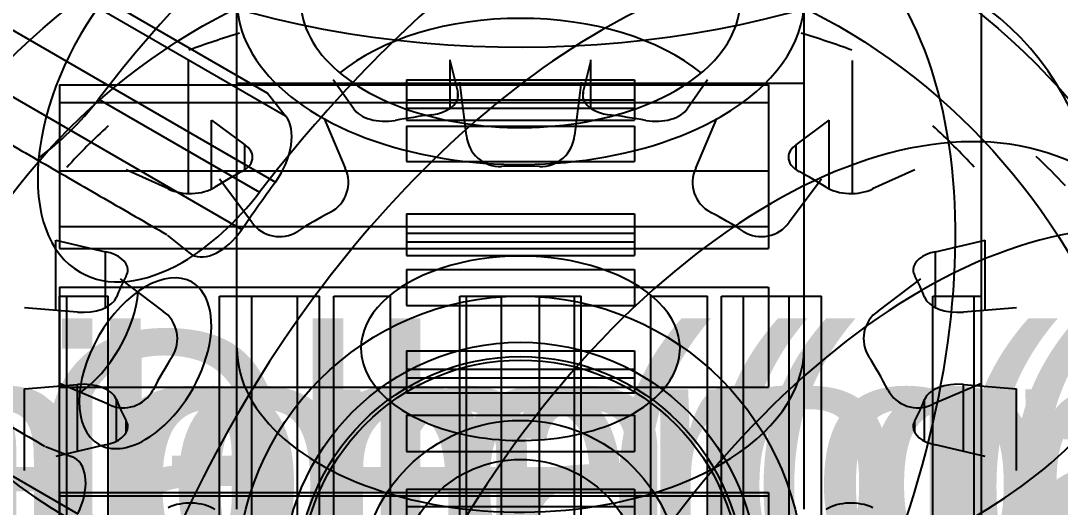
# Model space of a CAD drawing. Header units: millimetres. Extents: x 185.1 to 234.8, y 124.8 to 172.2.
# Drawn here: x 202.95 to 217.61, y 149.53 to 156.38 of the extents above; entities that cross this region are included whole.
import ezdxf
from ezdxf.enums import TextEntityAlignment as Align

# ---------------------------------------------------------------- set-up
doc = ezdxf.new("R2010")
doc.units = ezdxf.units.MM
for name, color, linetype in [('A_06_Gears_Az_Pinion', 7, 'CONTINUOUS'), ('A_06_Gears_El_Gear', 7, 'CONTINUOUS'), ('A_06_Gears_El_Pinion', 7, 'CONTINUOUS'), ('A_06_Gears_Sensor_Gear', 7, 'CONTINUOUS'), ('A_06_Gears_Sensor_Idler', 7, 'CONTINUOUS'), ('V_06_Gears_Az_Pinion_1', 7, 'CONTINUOUS'), ('V_06_Gears_Az_Pinion_3', 7, 'CONTINUOUS'), ('V_06_Gears_El_Gear_0', 7, 'CONTINUOUS'), ('V_06_Gears_El_Gear_1', 7, 'CONTINUOUS'), ('V_06_Gears_El_Gear_2', 7, 'CONTINUOUS'), ('V_06_Gears_El_Gear_3', 7, 'CONTINUOUS'), ('V_06_Gears_El_Pinion_0', 7, 'CONTINUOUS'), ('V_06_Gears_El_Pinion_1', 7, 'CONTINUOUS'), ('V_06_Gears_El_Pinion_2', 7, 'CONTINUOUS'), ('V_06_Gears_El_Pinion_3', 7, 'CONTINUOUS'), ('V_06_Gears_Sensor_Gear_0', 7, 'CONTINUOUS'), ('V_06_Gears_Sensor_Gear_1', 7, 'CONTINUOUS'), ('V_06_Gears_Sensor_Gear_2', 7, 'CONTINUOUS'), ('V_06_Gears_Sensor_Gear_3', 7, 'CONTINUOUS'), ('V_06_Gears_Sensor_Idler_0', 7, 'CONTINUOUS'), ('V_06_Gears_Sensor_Idler_1', 7, 'CONTINUOUS'), ('V_06_Gears_Sensor_Idler_2', 7, 'CONTINUOUS'), ('V_06_Gears_Sensor_Idler_3', 7, 'CONTINUOUS')]:
    doc.layers.add(name, color=color, linetype=linetype)
doc.styles.get("Standard").update_dxf_attribs({"font": 'arial.ttf'})

msp = doc.modelspace()

# ---------------------------------------------------------------- linework, layer by layer
at = {"layer": 'V_06_Gears_Az_Pinion_1'}
for radius in [9, 3.35, 1.7]:
    msp.add_circle((210, 148.5), radius, dxfattribs=at)
at = {"layer": 'V_06_Gears_Az_Pinion_3'}
for centre, start_param, end_param in [((210, 161.204), 3.141593, 5.654867), ((210, 153.04), 3.141593, 5.654867), ((210, 153.04), 5.654867, 0)]:
    msp.add_ellipse(centre, major_axis=(9, 0), ratio=0.57735, start_param=start_param, end_param=end_param, dxfattribs=at)
at = {"layer": 'V_06_Gears_El_Gear_0'}
for p, q in [((208.393, 155.546), (211.607, 155.546)), ((208.393, 155.266), (211.607, 155.266)), ((208.393, 155.148), (211.607, 155.148)), ((208.393, 154.895), (211.607, 154.895)), ((208.393, 154.398), (211.607, 154.398)), ((208.393, 153.658), (211.607, 153.658)), ((208.393, 153.388), (211.607, 153.388)), ((208.393, 153.267), (211.607, 153.267)), ((208.393, 153.075), (211.607, 153.075)), ((208.393, 152.877), (211.607, 152.877)), ((208.393, 152.371), (211.607, 152.371)), ((208.393, 151.731), (211.607, 151.731)), ((208.393, 151.472), (211.607, 151.472)), ((208.393, 151.35), (211.607, 151.35)), ((208.393, 151.139), (211.607, 151.139)), ((208.393, 150.826), (211.607, 150.826)), ((208.393, 150.314), (211.607, 150.314)), ((208.393, 149.779), (211.607, 149.779)), ((208.393, 149.535), (211.607, 149.535))]:
    msp.add_line(p, q, dxfattribs=at)
for points, degree in [([(208.393, 155.546), (208.393, 155.489), (208.393, 155.368), (208.393, 155.266)], 3), ([(211.607, 155.546), (211.607, 155.489), (211.607, 155.368), (211.607, 155.266)], 3), ([(208.393, 155.266), (208.393, 155.148)], 1), ([(211.607, 155.266), (211.607, 155.148)], 1), ([(208.393, 155.148), (208.393, 155.062), (208.393, 154.995), (208.393, 154.98)], 3), ([(211.607, 155.148), (211.607, 155.062), (211.607, 154.995), (211.607, 154.98)], 3), ([(208.393, 154.98), (211.607, 154.98)], 1), ([(208.393, 154.895), (208.393, 154.398)], 1), ([(211.607, 154.895), (211.607, 154.398)], 1), ([(208.393, 153.658), (208.393, 153.609), (208.393, 153.492), (208.393, 153.388)], 3), ([(211.607, 153.658), (211.607, 153.609), (211.607, 153.492), (211.607, 153.388)], 3), ([(208.393, 153.388), (208.393, 153.267)], 1), ([(211.607, 153.388), (211.607, 153.267)], 1), ([(208.393, 153.267), (208.393, 153.162), (208.393, 153.079), (208.393, 153.075)], 3), ([(211.607, 153.267), (211.607, 153.162), (211.607, 153.079), (211.607, 153.075)], 3), ([(208.393, 152.877), (208.393, 152.371)], 1), ([(211.607, 152.877), (211.607, 152.371)], 1), ([(208.393, 151.731), (208.393, 151.69), (208.393, 151.579), (208.393, 151.472)], 3), ([(211.607, 151.731), (211.607, 151.69), (211.607, 151.579), (211.607, 151.472)], 3), ([(208.393, 151.472), (208.393, 151.35)], 1), ([(211.607, 151.472), (211.607, 151.35)], 1), ([(208.393, 151.35), (208.393, 151.243), (208.393, 151.152), (208.393, 151.139)], 3), ([(211.607, 151.35), (211.607, 151.243), (211.607, 151.152), (211.607, 151.139)], 3), ([(208.393, 150.826), (208.393, 150.314)], 1), ([(211.607, 150.826), (211.607, 150.314)], 1), ([(208.393, 149.779), (208.393, 149.747), (208.393, 149.642), (208.393, 149.535)], 3), ([(211.607, 149.779), (211.607, 149.747), (211.607, 149.642), (211.607, 149.535)], 3), ([(208.393, 149.535), (208.393, 149.411)], 1), ([(211.607, 149.535), (211.607, 149.411)], 1)]:
    msp.add_open_spline(points, degree=degree, dxfattribs=at)
at = {"layer": 'V_06_Gears_El_Gear_1'}
for p, q in [((208.393, 155.546), (211.607, 155.546)), ((208.393, 155.266), (211.607, 155.266)), ((208.393, 155.148), (211.607, 155.148)), ((208.393, 154.895), (211.607, 154.895)), ((208.393, 154.398), (211.607, 154.398)), ((208.393, 153.658), (211.607, 153.658)), ((208.393, 153.388), (211.607, 153.388)), ((208.393, 153.267), (211.607, 153.267)), ((208.393, 153.075), (211.607, 153.075)), ((208.393, 152.877), (211.607, 152.877)), ((208.393, 152.371), (211.607, 152.371)), ((208.393, 151.731), (211.607, 151.731)), ((208.393, 151.472), (211.607, 151.472)), ((208.393, 151.35), (211.607, 151.35)), ((208.393, 151.139), (211.607, 151.139)), ((208.393, 150.826), (211.607, 150.826)), ((208.393, 150.314), (211.607, 150.314)), ((208.393, 149.779), (211.607, 149.779)), ((208.393, 149.535), (211.607, 149.535))]:
    msp.add_line(p, q, dxfattribs=at)
for points, degree in [([(208.393, 155.546), (208.393, 155.489), (208.393, 155.368), (208.393, 155.266)], 3), ([(211.607, 155.546), (211.607, 155.489), (211.607, 155.368), (211.607, 155.266)], 3), ([(208.393, 155.266), (208.393, 155.148)], 1), ([(211.607, 155.266), (211.607, 155.148)], 1), ([(208.393, 155.148), (208.393, 155.062), (208.393, 154.995), (208.393, 154.98)], 3), ([(211.607, 155.148), (211.607, 155.062), (211.607, 154.995), (211.607, 154.98)], 3), ([(208.393, 154.98), (211.607, 154.98)], 1), ([(208.393, 154.895), (208.393, 154.398)], 1), ([(211.607, 154.895), (211.607, 154.398)], 1), ([(208.393, 153.658), (208.393, 153.609), (208.393, 153.492), (208.393, 153.388)], 3), ([(211.607, 153.658), (211.607, 153.609), (211.607, 153.492), (211.607, 153.388)], 3), ([(208.393, 153.388), (208.393, 153.267)], 1), ([(211.607, 153.388), (211.607, 153.267)], 1), ([(208.393, 153.267), (208.393, 153.162), (208.393, 153.079), (208.393, 153.075)], 3), ([(211.607, 153.267), (211.607, 153.162), (211.607, 153.079), (211.607, 153.075)], 3), ([(208.393, 152.877), (208.393, 152.371)], 1), ([(211.607, 152.877), (211.607, 152.371)], 1), ([(208.393, 151.731), (208.393, 151.69), (208.393, 151.579), (208.393, 151.472)], 3), ([(211.607, 151.731), (211.607, 151.69), (211.607, 151.579), (211.607, 151.472)], 3), ([(208.393, 151.472), (208.393, 151.35)], 1), ([(211.607, 151.472), (211.607, 151.35)], 1), ([(208.393, 151.35), (208.393, 151.243), (208.393, 151.152), (208.393, 151.139)], 3), ([(211.607, 151.35), (211.607, 151.243), (211.607, 151.152), (211.607, 151.139)], 3), ([(208.393, 150.826), (208.393, 150.314)], 1), ([(211.607, 150.826), (211.607, 150.314)], 1), ([(208.393, 149.779), (208.393, 149.747), (208.393, 149.642), (208.393, 149.535)], 3), ([(211.607, 149.779), (211.607, 149.747), (211.607, 149.642), (211.607, 149.535)], 3), ([(208.393, 149.535), (208.393, 149.411)], 1), ([(211.607, 149.535), (211.607, 149.411)], 1)]:
    msp.add_open_spline(points, degree=degree, dxfattribs=at)
at = {"layer": 'V_06_Gears_El_Gear_2'}
msp.add_circle((210, 148.5), 10.285, dxfattribs=at)
at = {"layer": 'V_06_Gears_El_Gear_3'}
msp.add_line((204.047, 155.277), (206.319, 153.964), dxfattribs=at)
for centre, major_axis, start_param, end_param in [((208.864, 149.156), (-6.428, -11.133), 4.13643, 4.485496), ((211.136, 147.844), (-5.142, -8.907), 3.141593, 3.926991), ((208.864, 149.156), (-5.142, -8.907), 0.22281, 2.918783), ((211.136, 147.844), (-6.428, -11.133), 4.13643, 4.485496), ((211.136, 147.844), (-5.142, -8.907), 0, 3.141593), ((205.235, 155.342), (-1.446, -2.505), 4.485496, 0), ((211.136, 147.844), (-5.142, -8.907), 3.926991, 0), ((202.963, 156.654), (-1.446, -2.505), 0.903785, 1.343904), ((205.235, 155.342), (-1.446, -2.505), 0.785398, 1.343904), ((205.235, 155.342), (-1.446, -2.505), 0, 0.785398), ((204.708, 151.555), (0.659, 1.141), 0, -3.141593), ((204.708, 151.555), (0.659, 1.141), -2.356194, 0), ((203.683, 152.147), (0.659, 1.141), -2.250407, -0.891186), ((204.708, 151.555), (0.659, 1.141), -3.141593, -2.356194)]:
    msp.add_ellipse(centre, major_axis=major_axis, ratio=0.57735, start_param=start_param, end_param=end_param, dxfattribs=at)
at = {"layer": 'V_06_Gears_El_Pinion_0'}
for p, q in [((203.5, 155.479), (203.5, 155.229)), ((203.5, 155.479), (213.5, 155.479)), ((213.5, 155.479), (213.5, 155.229)), ((203.5, 155.229), (213.5, 155.229)), ((203.5, 154.266), (213.5, 154.266)), ((203.5, 153.483), (213.5, 153.483)), ((203.5, 152.626), (213.5, 152.626)), ((203.5, 151.22), (213.5, 151.22)), ((203.5, 149.734), (203.5, 149.689)), ((203.5, 149.734), (213.5, 149.734)), ((213.5, 149.734), (213.5, 149.689)), ((203.5, 149.689), (213.5, 149.689))]:
    msp.add_line(p, q, dxfattribs=at)
for points, degree in [([(216.5, 157.5), (216.5, 157.274), (216.5, 156.609), (216.5, 155.536), (216.5, 154.111), (216.5, 152.405), (216.5, 150.503), (216.5, 148.5), (216.5, 146.497), (216.5, 144.595), (216.5, 142.889), (216.5, 141.464), (216.5, 140.391), (216.5, 139.726), (216.5, 139.5)], 1), ([(203.5, 154.266), (203.5, 153.877), (203.5, 153.483)], 2), ([(213.5, 154.266), (213.5, 153.877), (213.5, 153.483)], 2), ([(203.5, 153.483), (203.5, 153.305), (203.5, 153.171)], 2), ([(213.5, 153.483), (213.5, 153.305), (213.5, 153.171)], 2), ([(203.5, 153.171), (213.5, 153.171)], 1), ([(203.5, 152.626), (203.5, 151.926), (203.5, 151.22)], 2), ([(213.5, 152.626), (213.5, 151.926), (213.5, 151.22)], 2)]:
    msp.add_open_spline(points, degree=degree, dxfattribs=at)
for points, knots in [([(203.5, 155.229), (203.5, 155.218), (203.5, 155.207), (203.5, 155.195), (203.5, 155.181), (203.5, 155.167), (203.5, 155.153), (203.5, 155.121), (203.5, 155.086), (203.5, 155.046), (203.5, 154.985), (203.5, 154.915), (203.5, 154.84), (203.5, 154.661), (203.5, 154.452), (203.5, 154.266)], [0, 0, 0, 0, 0.11066, 0.11066, 0.11066, 0.22132, 0.22132, 0.22132, 0.442639, 0.442639, 0.442639, 0.774619, 0.774619, 0.774619, 1.549237, 1.549237, 1.549237, 1.549237]), ([(213.5, 155.229), (213.5, 155.218), (213.5, 155.207), (213.5, 155.195), (213.5, 155.181), (213.5, 155.167), (213.5, 155.153), (213.5, 155.121), (213.5, 155.086), (213.5, 155.046), (213.5, 154.985), (213.5, 154.915), (213.5, 154.84), (213.5, 154.661), (213.5, 154.452), (213.5, 154.266)], [0, 0, 0, 0, 0.11066, 0.11066, 0.11066, 0.22132, 0.22132, 0.22132, 0.442639, 0.442639, 0.442639, 0.774619, 0.774619, 0.774619, 1.549237, 1.549237, 1.549237, 1.549237]), ([(203.5, 149.689), (203.5, 149.686), (203.5, 149.683), (203.5, 149.68), (203.5, 149.674), (203.5, 149.669), (203.5, 149.663), (203.5, 149.654), (203.5, 149.645), (203.5, 149.636), (203.5, 149.624), (203.5, 149.613), (203.5, 149.601), (203.5, 149.586), (203.5, 149.572), (203.5, 149.558), (203.5, 149.525), (203.5, 149.488), (203.5, 149.448), (203.5, 149.304), (203.5, 149.109), (203.5, 148.912)], [0, 0, 0, 0, 0.11066, 0.11066, 0.11066, 0.22132, 0.22132, 0.22132, 0.331979, 0.331979, 0.331979, 0.442639, 0.442639, 0.442639, 0.553299, 0.553299, 0.553299, 0.774619, 0.774619, 0.774619, 1.549237, 1.549237, 1.549237, 1.549237]), ([(213.5, 149.689), (213.5, 149.686), (213.5, 149.683), (213.5, 149.68), (213.5, 149.674), (213.5, 149.669), (213.5, 149.663), (213.5, 149.654), (213.5, 149.645), (213.5, 149.636), (213.5, 149.624), (213.5, 149.613), (213.5, 149.601), (213.5, 149.586), (213.5, 149.572), (213.5, 149.558), (213.5, 149.525), (213.5, 149.488), (213.5, 149.448), (213.5, 149.304), (213.5, 149.109), (213.5, 148.912)], [0, 0, 0, 0, 0.11066, 0.11066, 0.11066, 0.22132, 0.22132, 0.22132, 0.331979, 0.331979, 0.331979, 0.442639, 0.442639, 0.442639, 0.553299, 0.553299, 0.553299, 0.774619, 0.774619, 0.774619, 1.549237, 1.549237, 1.549237, 1.549237])]:
    msp.add_open_spline(points, degree=3, knots=knots, dxfattribs=at)
at = {"layer": 'V_06_Gears_El_Pinion_1'}
for p, q in [((203.5, 155.479), (203.5, 155.229)), ((203.5, 155.479), (213.5, 155.479)), ((213.5, 155.479), (213.5, 155.229)), ((203.5, 155.229), (213.5, 155.229)), ((203.5, 154.266), (213.5, 154.266)), ((203.5, 153.483), (213.5, 153.483)), ((203.5, 152.626), (213.5, 152.626)), ((203.5, 151.22), (213.5, 151.22)), ((203.5, 149.734), (203.5, 149.689)), ((203.5, 149.734), (213.5, 149.734)), ((213.5, 149.734), (213.5, 149.689)), ((203.5, 149.689), (213.5, 149.689))]:
    msp.add_line(p, q, dxfattribs=at)
for points, degree in [([(216.5, 157.5), (216.5, 157.274), (216.5, 156.609), (216.5, 155.536), (216.5, 154.111), (216.5, 152.405), (216.5, 150.503), (216.5, 148.5), (216.5, 146.497), (216.5, 144.595), (216.5, 142.889), (216.5, 141.464), (216.5, 140.391), (216.5, 139.726), (216.5, 139.5)], 1), ([(203.5, 154.266), (203.5, 153.877), (203.5, 153.483)], 2), ([(213.5, 154.266), (213.5, 153.877), (213.5, 153.483)], 2), ([(203.5, 153.483), (203.5, 153.305), (203.5, 153.171)], 2), ([(213.5, 153.483), (213.5, 153.305), (213.5, 153.171)], 2), ([(203.5, 153.171), (213.5, 153.171)], 1), ([(203.5, 152.626), (203.5, 151.926), (203.5, 151.22)], 2), ([(213.5, 152.626), (213.5, 151.926), (213.5, 151.22)], 2)]:
    msp.add_open_spline(points, degree=degree, dxfattribs=at)
for points, knots in [([(203.5, 155.229), (203.5, 155.218), (203.5, 155.207), (203.5, 155.195), (203.5, 155.181), (203.5, 155.167), (203.5, 155.153), (203.5, 155.121), (203.5, 155.086), (203.5, 155.046), (203.5, 154.985), (203.5, 154.915), (203.5, 154.84), (203.5, 154.661), (203.5, 154.452), (203.5, 154.266)], [0, 0, 0, 0, 0.11066, 0.11066, 0.11066, 0.22132, 0.22132, 0.22132, 0.442639, 0.442639, 0.442639, 0.774619, 0.774619, 0.774619, 1.549237, 1.549237, 1.549237, 1.549237]), ([(213.5, 155.229), (213.5, 155.218), (213.5, 155.207), (213.5, 155.195), (213.5, 155.181), (213.5, 155.167), (213.5, 155.153), (213.5, 155.121), (213.5, 155.086), (213.5, 155.046), (213.5, 154.985), (213.5, 154.915), (213.5, 154.84), (213.5, 154.661), (213.5, 154.452), (213.5, 154.266)], [0, 0, 0, 0, 0.11066, 0.11066, 0.11066, 0.22132, 0.22132, 0.22132, 0.442639, 0.442639, 0.442639, 0.774619, 0.774619, 0.774619, 1.549237, 1.549237, 1.549237, 1.549237]), ([(203.5, 149.689), (203.5, 149.686), (203.5, 149.683), (203.5, 149.68), (203.5, 149.674), (203.5, 149.669), (203.5, 149.663), (203.5, 149.654), (203.5, 149.645), (203.5, 149.636), (203.5, 149.624), (203.5, 149.613), (203.5, 149.601), (203.5, 149.586), (203.5, 149.572), (203.5, 149.558), (203.5, 149.525), (203.5, 149.488), (203.5, 149.448), (203.5, 149.304), (203.5, 149.109), (203.5, 148.912)], [0, 0, 0, 0, 0.11066, 0.11066, 0.11066, 0.22132, 0.22132, 0.22132, 0.331979, 0.331979, 0.331979, 0.442639, 0.442639, 0.442639, 0.553299, 0.553299, 0.553299, 0.774619, 0.774619, 0.774619, 1.549237, 1.549237, 1.549237, 1.549237]), ([(213.5, 149.689), (213.5, 149.686), (213.5, 149.683), (213.5, 149.68), (213.5, 149.674), (213.5, 149.669), (213.5, 149.663), (213.5, 149.654), (213.5, 149.645), (213.5, 149.636), (213.5, 149.624), (213.5, 149.613), (213.5, 149.601), (213.5, 149.586), (213.5, 149.572), (213.5, 149.558), (213.5, 149.525), (213.5, 149.488), (213.5, 149.448), (213.5, 149.304), (213.5, 149.109), (213.5, 148.912)], [0, 0, 0, 0, 0.11066, 0.11066, 0.11066, 0.22132, 0.22132, 0.22132, 0.331979, 0.331979, 0.331979, 0.442639, 0.442639, 0.442639, 0.553299, 0.553299, 0.553299, 0.774619, 0.774619, 0.774619, 1.549237, 1.549237, 1.549237, 1.549237])]:
    msp.add_open_spline(points, degree=3, knots=knots, dxfattribs=at)
at = {"layer": 'V_06_Gears_El_Pinion_2'}
for radius in [9, 3.15, 1.7]:
    msp.add_circle((210, 148.5), radius, dxfattribs=at)
at = {"layer": 'V_06_Gears_El_Pinion_3'}
for p, q in [((199.362, 159.443), (206.433, 155.36)), ((199.614, 159.125), (206.685, 155.042)), ((199.471, 158.19), (206.543, 154.108)), ((199, 157.523), (206.071, 153.44)), ((206.433, 155.36), (206.685, 155.042)), ((196.686, 153.515), (203.757, 149.432)), ((205.325, 153.116), (205.021, 153.361)), ((203.301, 150.381), (203.665, 150.24))]:
    msp.add_line(p, q, dxfattribs=at)
for centre, major_axis, start_param, end_param in [((213.536, 146.459), (-4.5, -7.794), 3.141593, 0), ((206.237, 154.441), (0.38, 0.658), -1.750897, -0.20166), ((215.657, 145.234), (-4.5, -7.794), 3.141593, 0), ((213.536, 146.459), (-8.698, -15.066), 4.531632, 4.578987), ((205.745, 153.746), (0.38, 0.658), -3.141593, -1.704855), ((205.745, 153.746), (0.38, 0.658), -3.254092, -3.141593), ((215.657, 145.234), (-4.5, -7.794), 0.942478, 3.141593), ((203.33, 149.562), (0.38, 0.658), 0, -6.170686), ((203.33, 149.562), (0.38, 0.658), -1.436738, 0)]:
    msp.add_ellipse(centre, major_axis=major_axis, ratio=0.57735, start_param=start_param, end_param=end_param, dxfattribs=at)
for points in [[(197.936, 157.452), (205.007, 153.369)], [(196.216, 154.472), (203.287, 150.389)]]:
    msp.add_open_spline(points, degree=1, dxfattribs=at)
at = {"layer": 'V_06_Gears_Sensor_Gear_0'}
for p, q in [((206, 149.5), (206, 155.5)), ((214, 149.5), (214, 155.5))]:
    msp.add_line(p, q, dxfattribs=at)
msp.add_open_spline([(206, 155.5), (206.1, 155.5), (206.396, 155.5), (206.873, 155.5), (207.506, 155.5), (208.264, 155.5), (209.11, 155.5), (210, 155.5), (210.89, 155.5), (211.736, 155.5), (212.494, 155.5), (213.127, 155.5), (213.604, 155.5), (213.9, 155.5), (214, 155.5)], degree=1, dxfattribs=at)
at = {"layer": 'V_06_Gears_Sensor_Gear_1'}
for radius in [4, 3.1]:
    msp.add_circle((210, 148.5), radius, dxfattribs=at)
at = {"layer": 'V_06_Gears_Sensor_Gear_2'}
for p, q in [((206, 149.5), (206, 155.5)), ((214, 149.5), (214, 155.5))]:
    msp.add_line(p, q, dxfattribs=at)
msp.add_open_spline([(206, 155.5), (206.013, 155.5), (206.025, 155.5), (206.063, 155.5), (206.1, 155.5), (206.162, 155.5), (206.224, 155.5), (206.31, 155.5), (206.396, 155.5), (206.505, 155.5), (206.613, 155.5), (206.743, 155.5), (206.873, 155.5), (207.022, 155.5), (207.172, 155.5), (207.339, 155.5), (207.506, 155.5), (207.689, 155.5), (207.872, 155.5), (208.068, 155.5), (208.264, 155.5), (208.472, 155.5), (208.679, 155.5), (208.894, 155.5), (209.11, 155.5), (209.551, 155.5), (210, 155.5)], degree=2, knots=[4.712389, 4.712389, 4.712389, 4.824589, 4.824589, 4.936788, 4.936788, 5.048988, 5.048988, 5.161188, 5.161188, 5.273388, 5.273388, 5.385587, 5.385587, 5.497787, 5.497787, 5.609987, 5.609987, 5.722187, 5.722187, 5.834386, 5.834386, 5.946586, 5.946586, 6.058786, 6.058786, 6.283185, 6.283185, 6.283185], dxfattribs=at)
msp.add_open_spline([(210, 155.5), (210.448, 155.5), (210.89, 155.5), (211.321, 155.5), (211.736, 155.5), (212.128, 155.5), (212.494, 155.5), (212.828, 155.5), (213.127, 155.5), (213.387, 155.5), (213.604, 155.5), (213.776, 155.5), (213.9, 155.5), (213.975, 155.5), (214, 155.5)], degree=1, dxfattribs=at)
at = {"layer": 'V_06_Gears_Sensor_Gear_3'}
for p, q in [((206, 151.766), (206, 156.665)), ((214, 151.766), (214, 156.665))]:
    msp.add_line(p, q, dxfattribs=at)
for centre, major_axis, start_param, end_param in [((210, 156.665), (4, 0), 3.141593, 5.497787), ((210, 156.665), (3.1, 0), 3.141593, 5.497787), ((210, 156.665), (3.1, 0), 5.497787, 0), ((210, 156.665), (4, 0), 5.497787, 0), ((210, 154.624), (3.1, 0), 0.606807, 2.534786), ((210, 151.766), (4, 0), 3.141593, 5.497787), ((210, 151.766), (4, 0), 5.497787, 0)]:
    msp.add_ellipse(centre, major_axis=major_axis, ratio=0.57735, start_param=start_param, end_param=end_param, dxfattribs=at)
at = {"layer": 'V_06_Gears_Sensor_Idler_0'}
for p, q in [((203.499, 152.5), (203.601, 152.5)), ((203.499, 144.5), (203.499, 152.5)), ((203.601, 144.5), (203.601, 152.5)), ((204.186, 144.5), (204.186, 152.5)), ((205.754, 152.5), (206.209, 152.5)), ((205.754, 144.5), (205.754, 152.5)), ((206.209, 144.5), (206.209, 152.5)), ((206.854, 144.5), (206.854, 152.5)), ((207.366, 144.5), (207.366, 152.5)), ((208.165, 144.5), (208.165, 152.5)), ((209.146, 152.5), (209.238, 152.5)), ((209.146, 144.5), (209.146, 152.5)), ((209.238, 144.5), (209.238, 152.5)), ((209.733, 144.5), (209.733, 152.5)), ((210.267, 144.5), (210.267, 152.5)), ((210.762, 152.5), (210.854, 152.5)), ((210.762, 144.5), (210.762, 152.5)), ((210.854, 144.5), (210.854, 152.5)), ((211.837, 144.5), (211.837, 152.5)), ((212.636, 144.5), (212.636, 152.5)), ((213.146, 144.5), (213.146, 152.5)), ((213.791, 152.5), (214.246, 152.5)), ((213.791, 144.5), (213.791, 152.5)), ((214.246, 144.5), (214.246, 152.5)), ((215.816, 144.5), (215.816, 152.5)), ((216.4, 152.5), (216.501, 152.5)), ((216.4, 144.5), (216.4, 152.5)), ((216.501, 144.5), (216.501, 152.5))]:
    msp.add_line(p, q, dxfattribs=at)
for points, degree in [([(203.601, 152.5), (203.879, 152.5), (204.186, 152.5)], 2), ([(206.209, 152.5), (206.346, 152.5), (206.648, 152.5), (206.854, 152.5)], 3), ([(206.854, 152.5), (207.006, 152.5), (207.163, 152.5)], 2), ([(207.163, 144.5), (207.163, 152.5)], 1), ([(207.366, 152.5), (207.76, 152.5), (208.165, 152.5)], 2), ([(209.733, 152.5), (210.267, 152.5)], 1), ([(211.837, 152.5), (212.241, 152.5), (212.636, 152.5)], 2), ([(212.837, 152.5), (212.994, 152.5), (213.146, 152.5)], 2), ([(212.837, 144.5), (212.837, 152.5)], 1), ([(213.146, 152.5), (213.352, 152.5), (213.654, 152.5), (213.791, 152.5)], 3), ([(215.816, 152.5), (216.122, 152.5), (216.4, 152.5)], 2)]:
    msp.add_open_spline(points, degree=degree, dxfattribs=at)
for points in [[(209.238, 152.5), (209.249, 152.5), (209.307, 152.5), (209.398, 152.5), (209.489, 152.5), (209.611, 152.5), (209.733, 152.5)], [(210.267, 152.5), (210.389, 152.5), (210.511, 152.5), (210.602, 152.5), (210.693, 152.5), (210.751, 152.5), (210.762, 152.5)]]:
    msp.add_open_spline(points, degree=3, knots=[0, 0, 0, 0, 0.765594, 0.765594, 0.765594, 1.531188, 1.531188, 1.531188, 1.531188], dxfattribs=at)
at = {"layer": 'V_06_Gears_Sensor_Idler_1'}
for p, q in [((209.238, 154.763), (209.146, 155.514)), ((210.854, 155.514), (210.762, 154.763)), ((207.232, 155.001), (207.528, 154.305)), ((212.472, 154.305), (212.768, 155.001)), ((206.209, 153.543), (205.754, 154.147)), ((214.246, 154.147), (213.791, 153.543)), ((204.353, 152.746), (204.957, 152.291)), ((215.043, 152.291), (215.647, 152.746)), ((204.195, 150.972), (203.499, 151.268)), ((216.501, 151.268), (215.805, 150.972))]:
    msp.add_line(p, q, dxfattribs=at)
msp.add_circle((210, 148.5), 2.25, dxfattribs=at)
for centre, radius, start, end in [((209.999, 148.499), 8.647, 132.258, 137.7388), ((209.999, 148.501), 8.647, 42.258, 47.7388), ((209.712, 154.803), 0.475, -175.2248, -87.4942), ((210.288, 154.803), 0.475, -92.5058, -4.7752), ((207.098, 154.103), 0.475, -62.5058, 25.2248), ((210, 148.5), 5.834, 87.3728, 92.6272), ((212.902, 154.103), 0.475, 154.7752, -117.4942), ((210, 148.5), 5.834, 117.3728, 122.6272), ((210, 148.5), 5.834, 57.3728, 62.6272), ((206.599, 153.814), 0.475, -145.2248, -57.4942), ((213.401, 153.814), 0.475, -122.5058, -34.7752), ((204.686, 151.901), 0.475, -32.5058, 55.2248), ((215.314, 151.901), 0.475, 124.7752, -147.4942), ((210, 148.5), 5.834, 147.3728, 152.6272), ((210, 148.5), 5.834, 27.3728, 32.6272), ((204.397, 151.402), 0.475, -115.2248, -27.4942), ((215.603, 151.402), 0.475, -152.5058, -64.7752)]:
    msp.add_arc(centre, radius, start, end, dxfattribs=at)
at = {"layer": 'V_06_Gears_Sensor_Idler_2'}
for p, q in [((203.499, 152.5), (203.601, 152.5)), ((203.499, 144.5), (203.499, 152.5)), ((203.601, 144.5), (203.601, 152.5)), ((204.186, 144.5), (204.186, 152.5)), ((205.754, 152.5), (206.209, 152.5)), ((205.754, 144.5), (205.754, 152.5)), ((206.209, 144.5), (206.209, 152.5)), ((206.854, 144.5), (206.854, 152.5)), ((207.366, 144.5), (207.366, 152.5)), ((208.165, 144.5), (208.165, 152.5)), ((209.146, 152.5), (209.238, 152.5)), ((209.146, 144.5), (209.146, 152.5)), ((209.238, 144.5), (209.238, 152.5)), ((209.733, 144.5), (209.733, 152.5)), ((210.267, 144.5), (210.267, 152.5)), ((210.762, 144.5), (210.762, 152.5)), ((210.762, 152.5), (210.854, 152.5)), ((210.854, 144.5), (210.854, 152.5)), ((211.837, 144.5), (211.837, 152.5)), ((212.636, 144.5), (212.636, 152.5)), ((213.146, 144.5), (213.146, 152.5)), ((213.791, 152.5), (214.246, 152.5)), ((213.791, 144.5), (213.791, 152.5)), ((214.246, 144.5), (214.246, 152.5)), ((215.816, 144.5), (215.816, 152.5)), ((216.4, 152.5), (216.501, 152.5)), ((216.4, 144.5), (216.4, 152.5)), ((216.501, 144.5), (216.501, 152.5))]:
    msp.add_line(p, q, dxfattribs=at)
for points, degree in [([(203.601, 152.5), (203.879, 152.5), (204.186, 152.5)], 2), ([(206.209, 152.5), (206.346, 152.5), (206.648, 152.5), (206.854, 152.5)], 3), ([(206.854, 152.5), (207.006, 152.5), (207.163, 152.5)], 2), ([(207.163, 144.5), (207.163, 152.5)], 1), ([(207.366, 152.5), (207.76, 152.5), (208.165, 152.5)], 2), ([(209.733, 152.5), (210.267, 152.5)], 1), ([(211.837, 152.5), (212.241, 152.5), (212.636, 152.5)], 2), ([(212.837, 152.5), (212.994, 152.5), (213.146, 152.5)], 2), ([(212.837, 144.5), (212.837, 152.5)], 1), ([(213.146, 152.5), (213.352, 152.5), (213.654, 152.5), (213.791, 152.5)], 3), ([(215.816, 152.5), (216.122, 152.5), (216.4, 152.5)], 2)]:
    msp.add_open_spline(points, degree=degree, dxfattribs=at)
for points in [[(209.238, 152.5), (209.249, 152.5), (209.307, 152.5), (209.398, 152.5), (209.489, 152.5), (209.611, 152.5), (209.733, 152.5)], [(210.267, 152.5), (210.389, 152.5), (210.511, 152.5), (210.602, 152.5), (210.693, 152.5), (210.751, 152.5), (210.762, 152.5)]]:
    msp.add_open_spline(points, degree=3, knots=[0, 0, 0, 0, 0.765594, 0.765594, 0.765594, 1.531188, 1.531188, 1.531188, 1.531188], dxfattribs=at)
at = {"layer": 'V_06_Gears_Sensor_Idler_3'}
for p, q in [((209.009, 155.805), (209.115, 155.373)), ((209.009, 155.147), (209.009, 155.805)), ((210.885, 155.373), (210.991, 155.805)), ((210.991, 155.147), (210.991, 155.805)), ((207.643, 155.145), (207.36, 155.55)), ((212.64, 155.55), (212.357, 155.145)), ((209.115, 155.275), (209.115, 155.373)), ((210.885, 155.275), (210.885, 155.373)), ((205.644, 154.978), (206.11, 154.634)), ((205.644, 154.011), (205.644, 154.978)), ((213.89, 154.634), (214.356, 154.978)), ((214.356, 154.011), (214.356, 154.978)), ((206.11, 154.28), (206.11, 154.634)), ((213.89, 154.28), (213.89, 154.634)), ((205.033, 154.012), (204.437, 154.281)), ((215.563, 154.281), (214.967, 154.012)), ((203.446, 153.29), (204.147, 153.127)), ((203.446, 152.302), (203.446, 153.29)), ((215.853, 153.127), (216.554, 153.29)), ((216.554, 152.302), (216.554, 153.29)), ((204.147, 152.339), (204.147, 153.127)), ((215.853, 152.339), (215.853, 153.127)), ((203.753, 152.277), (203.004, 152.338)), ((216.996, 152.338), (216.247, 152.277)), ((203.004, 151.194), (203.753, 151.255)), ((203.004, 150.043), (203.004, 151.194)), ((203.753, 150.313), (203.753, 151.255)), ((216.247, 151.255), (216.996, 151.194)), ((216.247, 150.313), (216.247, 151.255)), ((216.996, 150.043), (216.996, 151.194)), ((204.301, 150.458), (204.301, 151.044)), ((215.699, 150.458), (215.699, 151.044)), ((204.439, 150.581), (204.439, 150.746)), ((215.561, 150.581), (215.561, 150.746)), ((204.147, 150.405), (203.446, 150.242)), ((216.554, 150.242), (215.853, 150.405))]:
    msp.add_line(p, q, dxfattribs=at)
for centre, major_axis, start_param, end_param in [((209.999, 151.766), (8.647, 0), 2.046538, 2.142196), ((209.999, 151.766), (8.647, 0), 0.99934, 1.094999), ((208.647, 155.324), (-0.475, 0), -4.494324, -3.141593), ((208.647, 155.324), (-0.475, 0), -3.141593, -2.963136), ((211.353, 155.324), (-0.475, 0), -0.178457, 0), ((211.353, 155.324), (-0.475, 0), 0, -4.930454), ((208.09, 155.238), (-0.475, 0), -5.938043, -4.406855), ((211.91, 155.238), (-0.475, 0), -5.017923, -3.486735), ((210, 151.766), (5.834, 0), 1.786742, 1.878449), ((210, 151.766), (5.834, 0), 1.263144, 1.35485), ((205.747, 154.457), (-0.475, 0), -3.141593, -2.439537), ((214.253, 154.457), (-0.475, 0), -0.702056, 0), ((205.747, 154.457), (-0.475, 0), -3.970725, -3.141593), ((214.253, 154.457), (-0.475, 0), 0, -5.454053), ((209.999, 151.766), (8.647, 0), 0.475741, 0.5714), ((210, 151.766), (5.834, 0), 2.310341, 2.402048), ((210, 151.766), (5.834, 0), 0.739545, 0.831252), ((205.339, 154.221), (-0.475, 0), -5.414445, -3.883257), ((214.661, 154.221), (-0.475, 0), -5.541521, -4.010333), ((203.986, 152.869), (-0.475, 0), -3.141593, -1.915938), ((210, 151.766), (2.25, 0), 0, 3.141593), ((216.014, 152.869), (-0.475, 0), -1.225654, 0), ((210, 151.766), (5.834, 0), 2.83394, 2.925647), ((203.986, 152.869), (-0.475, 0), -3.447126, -3.141593), ((216.014, 152.869), (-0.475, 0), 0, -5.977652), ((210, 151.766), (5.834, 0), 0.215946, 0.307653), ((203.837, 152.547), (-0.475, 0), -4.890846, -3.359658), ((216.163, 152.547), (-0.475, 0), -6.06512, -4.533932), ((210, 151.766), (2.25, 0), 3.141593, 5.759587), ((210, 151.766), (2.25, 0), 5.759587, 0), ((203.837, 150.985), (-0.475, 0), -2.923527, -1.392339), ((216.163, 150.985), (-0.475, 0), -1.749253, -0.218065), ((210, 151.766), (5.834, 0), 3.357539, 3.449245), ((210, 151.766), (5.834, 0), 5.975533, 6.067239), ((203.986, 150.663), (-0.475, 0), -3.141593, -2.836059), ((216.014, 150.663), (-0.475, 0), -0.305534, 0), ((203.986, 150.663), (-0.475, 0), -4.367247, -3.141593), ((216.014, 150.663), (-0.475, 0), 0, -5.057531), ((205.339, 149.311), (-0.475, 0), -2.399929, -0.868741), ((214.661, 149.311), (-0.475, 0), -2.272852, -0.741664)]:
    msp.add_ellipse(centre, major_axis=major_axis, ratio=0.57735, start_param=start_param, end_param=end_param, dxfattribs=at)
for points in [[(205.316, 153.948), (205.316, 155.824)], [(209.008, 155.146), (209.008, 155.828)], [(210.992, 155.146), (210.992, 155.828)], [(214.683, 153.948), (214.683, 155.821)]]:
    msp.add_open_spline(points, degree=1, dxfattribs=at)

# ---------------------------------------------------------------- texts
at = {"layer": 'A_06_Gears_Az_Pinion'}
msp.add_text('Az_Pinion  (orange)', height=3.5, dxfattribs=at).set_placement((210, 148.5), align=Align.CENTER)
at = {"layer": 'A_06_Gears_El_Gear'}
msp.add_text('El_Gear  (orange)', height=3.5, dxfattribs=at).set_placement((210, 148.5), align=Align.CENTER)
at = {"layer": 'A_06_Gears_El_Pinion'}
msp.add_text('El_Pinion  (orange)', height=3.5, dxfattribs=at).set_placement((210, 148.5), align=Align.CENTER)
at = {"layer": 'A_06_Gears_Sensor_Gear'}
msp.add_text('Sensor_Gear  (orange)', height=3.5, dxfattribs=at).set_placement((210, 148.5), align=Align.CENTER)
at = {"layer": 'A_06_Gears_Sensor_Idler'}
msp.add_text('Sensor_Idler  (orange)', height=3.5, dxfattribs=at).set_placement((210, 148.5), align=Align.CENTER)

doc.saveas('drawing.dxf')
